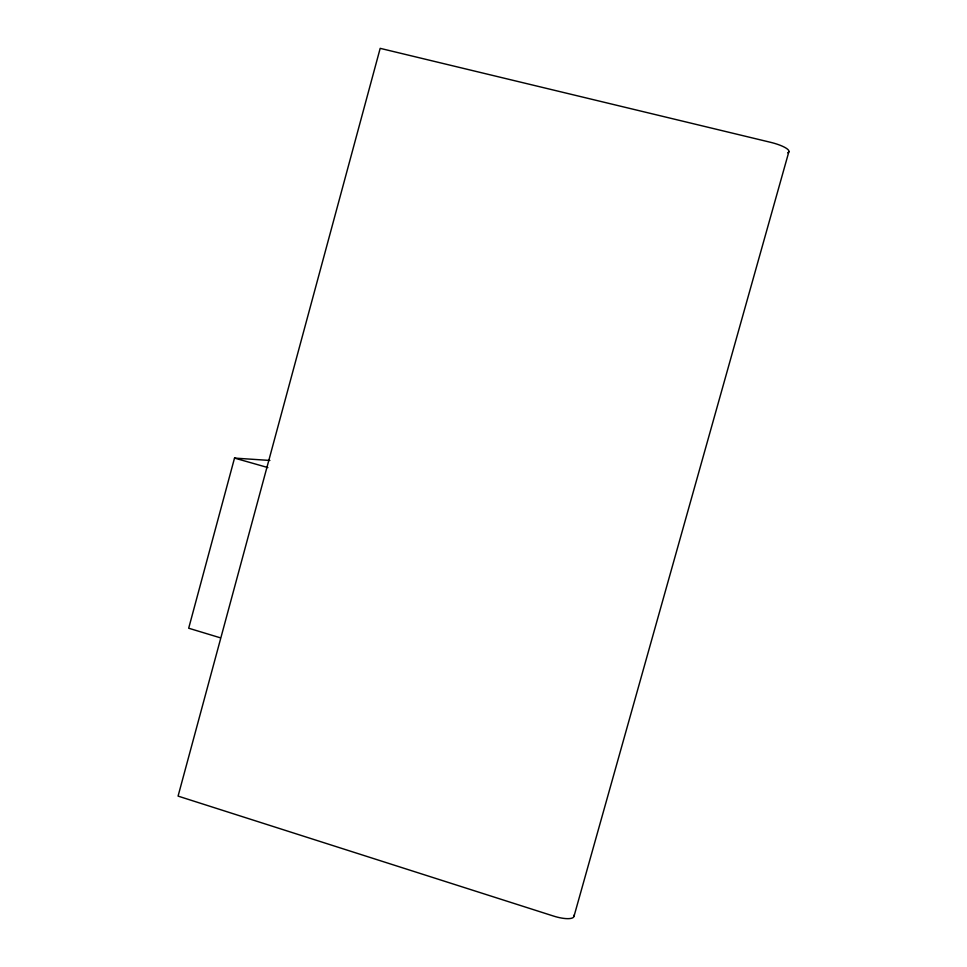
<?xml version="1.0" encoding="UTF-8"?>
<svg xmlns="http://www.w3.org/2000/svg" width="967" height="967" viewBox="0 0 967 967"><rect width="100%" height="100%" fill="white"/><g stroke="black" fill="none" stroke-linecap="round" stroke-linejoin="round"><path stroke-width="1.45" d="M269.89 460.449L234.522 458.092L188.686 628.224L220.307 637.797M573.987 916.353L788.867 151.734M234.522 458.092L267.871 467.569M573.914 915.217A19.836 5.85 17.9 0 1 553.438 916.027L178.073 796.107L380.188 48.35L770.481 142.294A20.21 4.799 13.4 0 1 787.682 152.81"/></g></svg>
